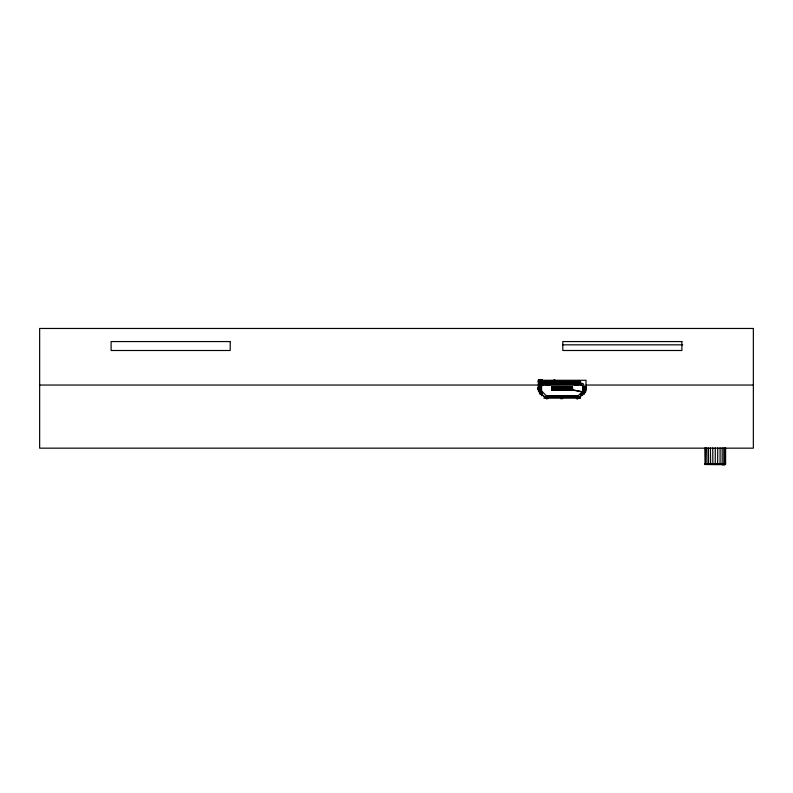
<?xml version="1.0" encoding="UTF-8"?>
<svg xmlns="http://www.w3.org/2000/svg" width="793" height="793" viewBox="0 0 793 793"><rect width="100%" height="100%" fill="white"/><g stroke="black" fill="none" stroke-linecap="round" stroke-linejoin="round"><path stroke-width="1.19" d="M554.228 382.246L554.228 379.847M582.657 386.855L586.086 387.103L584.481 386.855L583.331 383.782L580.575 383.128L580.317 381.492L543.909 381.492L543.661 383.098L541.47 383.425L539.864 385.448L539.785 394.012M542.194 395.588L542.204 393.447M554.337 379.976L554.436 382.246M542.095 383.059L542.115 379.698M546.664 398.938C545.931 396.163 539.944 395.043 539.785 390.969M580.456 381.691L580.575 382.533M579.386 381.492L580.099 382.266L544.85 382.057L543.76 382.672L543.909 381.492L543.661 382.533M552.305 386.597L572.377 387.043L571.793 390.156L571.049 390.087L572.06 389.69L571.793 386.587L552.067 386.716L552.067 390.027L551.908 386.925L551.978 389.928L553.187 390.156L553.187 388.372L555.566 388.372L555.566 390.156M541.718 395.588L541.758 393.447M554.624 382.246L554.674 379.976L554.674 382.246M551.888 387.053L572.377 387.043L551.888 387.053L571.793 386.756C573.24 386.796 572.893 390.88 571.049 390.156L571.049 388.372L568.67 388.372L568.67 390.156L566.281 390.275M543.661 383.098L543.691 381.909L543.76 382.672M566.311 389.085L566.371 386.706M553.187 390.047L551.978 389.928L552.443 386.647L572.05 386.637L572.239 389.918L571.049 390.087M540.757 394.517L540.816 392.386M542.015 379.698L541.837 384.179L541.738 379.698M572.09 387.182L571.793 390.156L571.049 389.859L582.31 391.811L582.657 390.969L580.555 394.577M580.545 382.841L580.545 381.909M541.322 379.698L540.846 385.299L540.767 379.698M572.06 389.69L572.278 387.182M584.451 390.969C584.193 394.944 578.503 396.262 577.572 398.938L577.601 397.749L578.285 397.66M541.569 395.172L541.569 386.102L542.501 384.942L581.467 384.912L582.627 385.844L582.657 395.261M540.122 379.698L538.675 387.073L540.092 387.073L540.439 386.33L539.409 385.299L539.309 379.698M543.661 384.912L543.691 381.909M725.595 447.906L725.595 463.945C725.298 464.906 721.382 464.936 722.165 463.945L722.165 447.906M538.11 381.939L538.487 379.698M720.094 447.906L720.074 464.202L717.635 464.52L717.744 447.906M541.569 386.102L541.688 385.586M723.831 447.906L723.831 463.945L721.858 464.52L723.781 464.202M545.505 397.6L546.635 397.719M551.908 389.819L552.443 390.156L552.443 386.647M704.908 447.906L705.136 464.401L724.445 464.539L725 463.945L725 447.906M543.661 382.137L543.909 381.492M539.081 387.133L538.962 389.413L538.15 388.639M555.566 389.76L552.186 390.097L552.206 386.697M572.05 386.637L552.344 386.766M572.377 387.043L572.377 389.69L571.793 389.928M584.481 389.829L585.521 388.639L585.274 387.271L586.086 388.045M574.509 382.008L577.919 381.78M546.318 381.78L549.628 381.78M560.869 398.79L562.059 397.422M576.412 398.79L577.601 397.422L546.635 397.422L547.824 398.79M719.994 464.401L723.722 464.311L704.967 464.202M578.87 398.136L586.017 390.989L586.017 380.273L538.378 380.273L538.378 390.989L545.525 398.136M539.409 391.316L540.439 390.295L538.962 390.295L539.924 393.447M586.086 389.571L582.657 389.829M541.837 385.368L542.243 385.031M723.642 464.401L725.139 464.52L705.364 464.52M725.139 464.52L725.595 463.945L704.908 463.945M724.564 464.52L725.536 464.202L724.871 464.311M539.755 386.855C537.614 385.973 537.129 390.354 539.329 389.72L538.715 388.639L540.083 389.829L540.083 386.855L538.15 388.045M541.569 390.969L546.536 395.935L577.938 395.905L582.31 391.811L572.377 389.69M578.612 396.946L577.7 397.124M722.126 464.202L723.831 463.945M553.187 389.898L555.566 389.621L553.187 389.561M541.569 389.829L538.15 389.571L539.329 389.72M539.498 386.885L538.15 387.103L541.569 386.855M577.938 395.905L577.601 398.71M559.442 389.898L557.053 389.561M563.308 389.898L560.929 389.561M717.695 464.401L715.256 464.52L715.256 447.906M557.053 389.69L559.442 389.621M560.929 389.69L563.308 389.621M551.859 386.617L552.443 386.885M557.35 389.462L559.144 389.442M562.951 344.836L682.704 344.836M543.661 383.931L580.575 383.931M543.661 384.347L580.575 384.347M543.661 384.655L580.575 384.655M546.189 384.714L549.757 384.714M574.469 384.714L578.047 384.714M39.65 385.041L538.378 385.041M586.017 385.041L753.35 385.041M538.962 386.33L540.439 386.33M559.442 388.411L557.053 388.372L557.053 390.156L551.997 390.275M567.183 388.411L564.794 388.372L564.794 390.156L563.308 390.156L563.308 388.372L560.929 388.372L560.929 390.156L559.442 390.156L559.442 388.372M553.187 388.55L555.566 388.55M557.053 388.55L559.442 388.55M560.929 388.55L563.308 388.55M564.794 388.55L567.183 388.55M568.67 388.55L571.049 388.55M553.187 388.758L555.566 388.669M557.053 388.669L559.442 388.758M560.929 388.669L563.308 388.758M564.794 388.758L567.183 388.669M568.67 388.669L571.049 388.758M586.086 388.639L584.154 389.829L584.154 386.855L585.521 388.045L585.105 387.093M553.484 388.848L555.269 388.848M557.35 388.848L559.144 388.848M561.226 388.848L563.01 388.848M565.092 388.848L566.886 388.848M568.968 388.848L570.752 388.848M553.187 389.046L555.566 389.046M557.053 389.046L559.442 389.046M560.929 389.046L563.308 389.046M553.484 389.145L555.269 389.145M557.35 389.145L559.144 389.145M561.226 389.145L563.01 389.145M565.092 389.145L566.886 389.145M568.968 389.145L570.752 389.145M553.187 389.383L555.566 389.383M557.053 389.383L559.442 389.383M560.929 389.383L563.308 389.383M565.092 389.571L566.886 389.571M568.968 389.571L570.752 389.571M557.053 389.76L559.442 389.76M560.929 389.76L563.308 389.76M553.484 389.799L555.269 389.799M557.35 389.799L559.144 389.799M561.226 389.799L563.01 389.799M565.092 389.799L566.886 389.799M568.968 389.799L570.752 389.799M582.855 392.357L585.333 392.357M546.635 396.193L577.601 396.193M546.635 396.5L577.601 396.5M546.635 396.916L577.601 396.916M560.73 397.124L562.584 397.124M560.73 397.719L562.941 397.719M577.919 397.719L580.387 397.719M543.829 398.136L580.605 398.136M705.136 464.401L725.377 464.401M538.566 389.799L539.755 389.829L538.794 389.829M721.858 464.52L724.445 464.539M584.738 389.789L585.67 389.799M585.888 386.964L584.907 386.954L586.086 387.103M584.966 389.69L585.888 389.71M584.481 386.855L585.442 386.855M722.017 464.401L723.553 464.48M546.298 395.905L546.774 398.235M705.512 447.906L705.512 463.945L707.059 464.52L706.682 447.906M580.298 382.424L579.386 382.057L580.575 383.425L543.661 383.425L544.85 381.492M581.735 384.942L582.548 385.586M708.655 464.52L708.347 447.906M710.627 464.52L710.409 447.906M562.257 398.235L562.059 397.749L562.029 398.938L562.059 395.935M582.211 385.18L582.627 385.844M541.926 391.811L541.778 391.633M712.867 464.52L712.758 447.906M580.317 381.492L580.575 384.912M541.183 393.447L541.52 395.588M539.944 393.824L539.587 391.286L539.399 392.981M541.956 393.447L542.105 395.588M557.856 386.706L557.915 389.085M585.046 386.855L585.046 389.829M584.837 386.855L584.837 389.829M584.699 393.08L584.699 392.476L584.104 393.08M584.451 389.353L584.451 394.22M583.648 386.855L583.648 389.829M583.232 386.855L583.232 389.829M582.914 386.855L582.914 389.829M578.047 384.129L578.047 384.912M574.469 384.129L574.469 384.912M570.752 388.491L570.752 390.156M568.968 388.491L568.968 390.156M567.183 388.372L567.183 390.156M566.886 388.491L566.886 390.156M565.092 388.491L565.092 389.997M563.01 388.491L563.01 390.156M561.226 388.491L561.226 389.997M559.144 388.491L559.144 390.156M557.35 388.491L557.35 389.997M555.269 388.491L555.269 389.997M553.484 388.491L553.484 390.156M549.757 384.129L549.757 384.912M546.189 384.129L546.189 384.912M541.312 386.855L541.312 389.829M541.004 386.855L541.004 389.829M540.588 386.855L540.588 389.829M539.557 386.855L539.557 389.829M539.389 386.855L539.389 389.829M539.19 386.855L539.19 389.829M554.644 379.887L554.604 382.176L554.644 379.887M538.804 387.549L538.715 388.045L538.804 387.549M585.521 388.639L585.313 389.353L585.521 388.639M544.295 382.176L544.85 382.057L544.295 382.176M555.566 389.561L553.187 389.69L555.566 389.621M753.35 328.461L39.65 328.461L39.65 448.164L753.35 448.164L753.35 328.461M230.208 341.565L111.109 341.565L111.109 350.496L230.208 350.496L230.208 341.565M681.891 341.565L562.792 341.565L562.792 350.496L681.891 350.496L681.891 341.565M546.536 397.124L545.624 396.946L546.536 397.124M542.204 383.059L542.174 379.698L542.204 383.059"/></g></svg>
